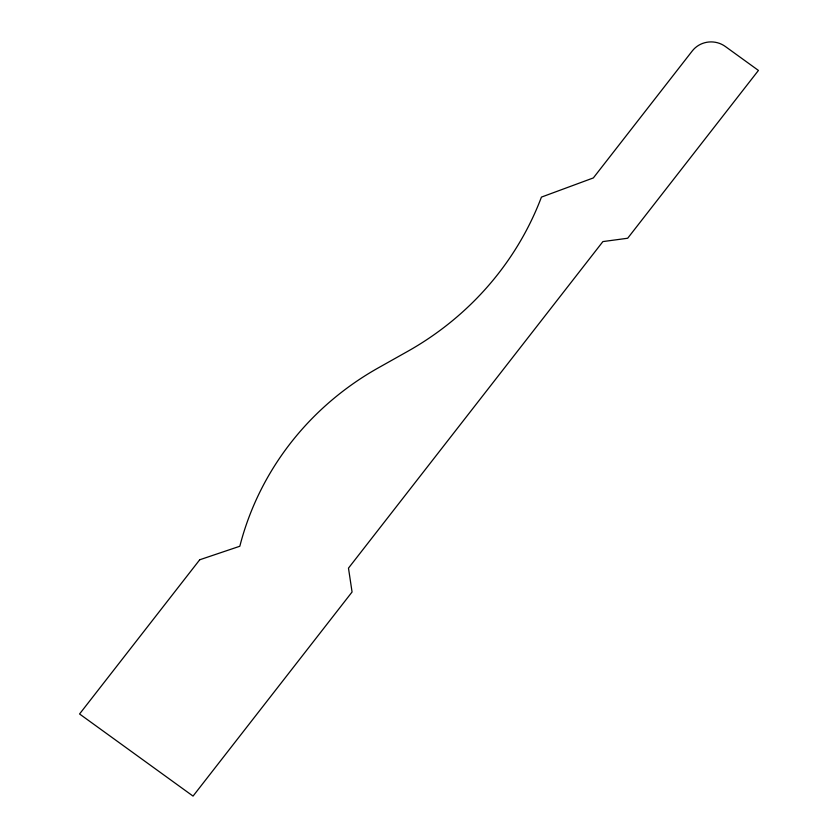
<?xml version="1.0" encoding="UTF-8"?>
<svg xmlns="http://www.w3.org/2000/svg" width="838" height="838" viewBox="0 0 838 838"><rect width="100%" height="100%" fill="white"/><g stroke="black" fill="none" stroke-linecap="round" stroke-linejoin="round"><path stroke-width="1.26" d="M199.716 559.774L79.568 713.976L193.044 796.1L352.065 592.005L348.482 568.133L602.899 241.585L627.683 238.243L758.432 70.434L725.331 46.488A23.611 22.72 3.4 0 0 692.282 50.94L593.346 177.928L541.432 197.108A309.442 297.752 3.4 0 1 407.53 351.447L378.252 367.903A298.349 287.078 3.4 0 0 239.825 546.25L199.716 559.774"/></g></svg>
